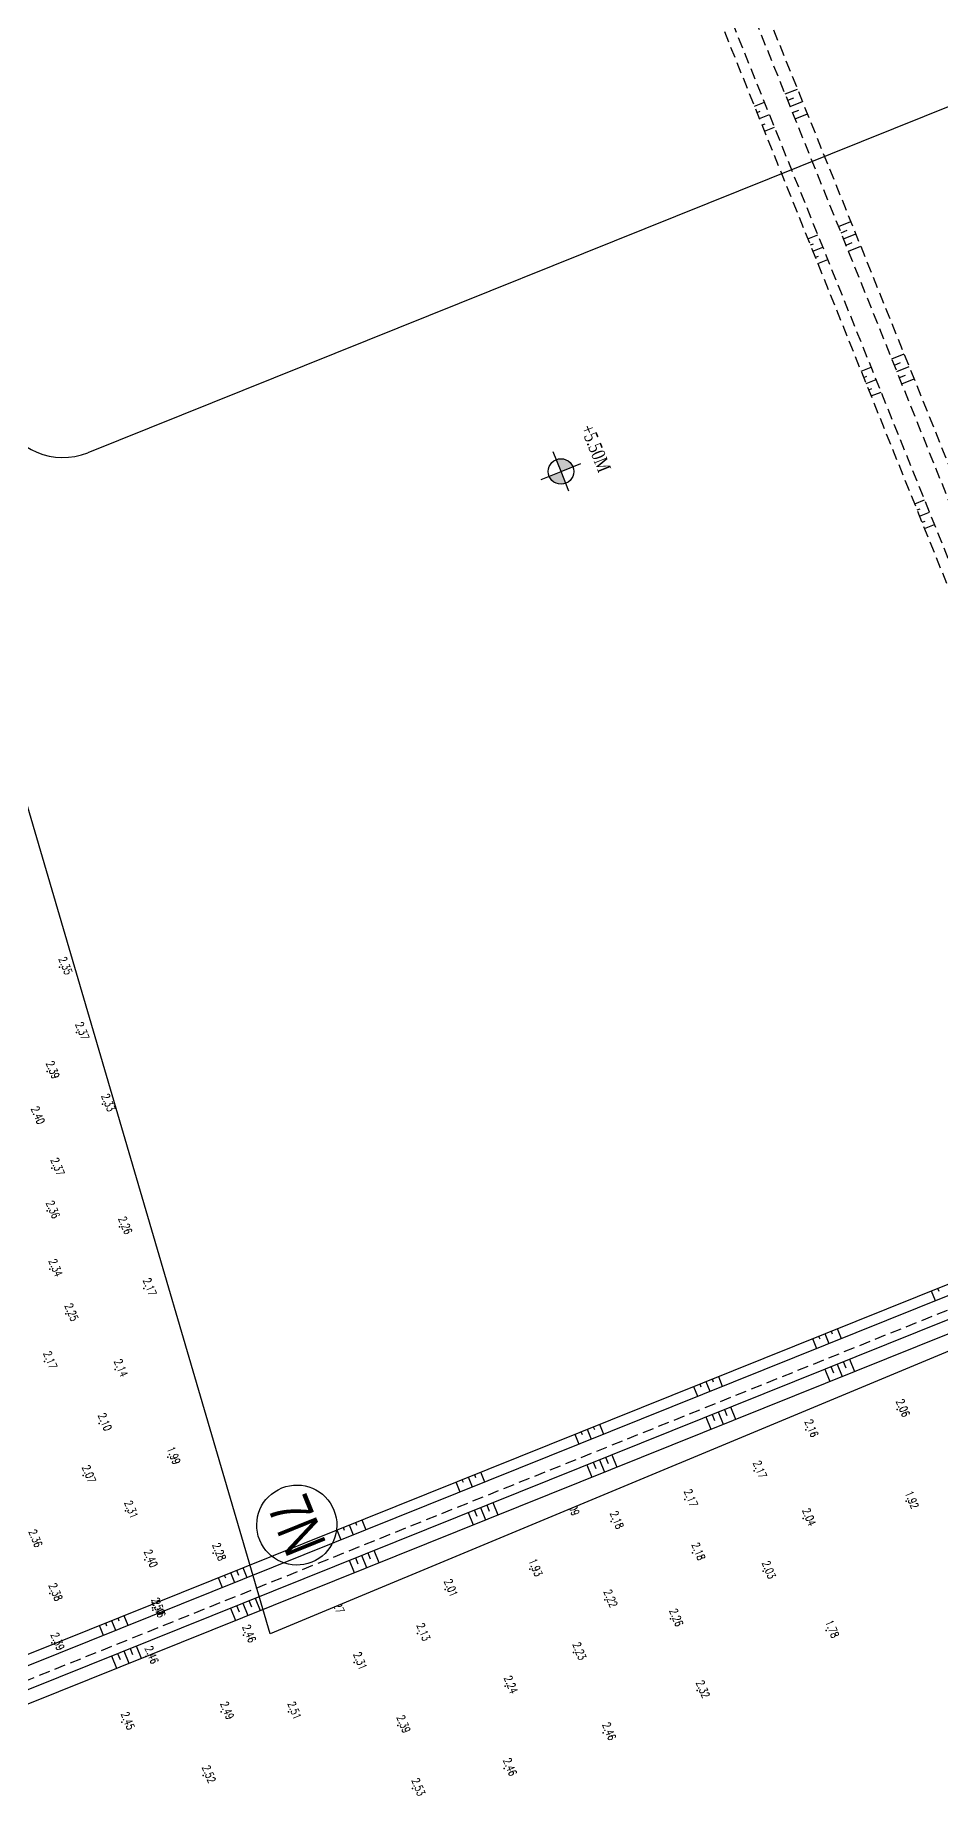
# Model space of a CAD drawing. Header units: millimetres. Extents: x 405522 to 410309, y 2303080 to 2310223.
# Drawn here: x 407481.1 to 407684.7, y 2306185.5 to 2306581.4 of the extents above; entities that cross this region are included whole.
import ezdxf
from ezdxf.enums import TextEntityAlignment as Align
from ezdxf.xclip import XClip

# ---------------------------------------------------------------- set-up
doc = ezdxf.new("R2010")
doc.units = ezdxf.units.MM
doc.header["$LTSCALE"] = 10
doc.header["$MEASUREMENT"] = 0
doc.header["$XCLIPFRAME"] = 0
doc.linetypes.add('HIDDEN', pattern=[0.375, 0.25, -0.125])
doc.layers.get('0').update_dxf_attribs({"linetype": 'CONTINUOUS'})
doc.layers.get('Defpoints').update_dxf_attribs({"linetype": 'CONTINUOUS'})
for name, color, linetype in [('caodo', 7, 'CONTINUOUS'), ('DIM', 4, 'CONTINUOUS'), ('DLINE', 4, 'CONTINUOUS'), ('Hatch', 8, 'CONTINUOUS'), ('Ke', 3, 'CONTINUOUS'), ('Line', 136, 'CONTINUOUS'), ('mois', 3, 'CONTINUOUS'), ('text', 7, 'CONTINUOUS'), ('w', 8, 'CONTINUOUS')]:
    doc.layers.add(name, color=color, linetype=linetype)
doc.styles.add('1', font='VHAVAN_2.TTF')
doc.styles.add('Dien', font='simplex.shx', dxfattribs={"width": 0.75})
doc.styles.add('TextH', font='vntimeh.shx', dxfattribs={"width": 0.75})
doc.styles.add('txt', font='romans.shx', dxfattribs={"height": 0.2})
doc.dimstyles.new('D2', dxfattribs={"dimscale": 2, "dimtxt": 1.8, "dimasz": 1.5, "dimexe": 1.5, "dimexo": 2, "dimgap": 1, "dimtad": 1, "dimdec": 1, "dimdsep": 46, "dimtxsty": 'TextH', "dimcen": 2.5, "dimclrd": 4, "dimclre": 4, "dimclrt": 7, "dimadec": 1, "dimazin": 2, "dimtfac": 1, "dimtdec": 1, "dimtmove": 1, "dimatfit": 0, "dimfxl": 0.25, "dimtolj": 1, "dimtzin": 0, "dimlwd": -1, "dimlwe": -1, "dimarcsym": 0})
doc.dimstyles.new('D6.7', dxfattribs={"dimscale": 6.7, "dimtxt": 1.5, "dimasz": 2, "dimexe": 1.5, "dimexo": 0.5, "dimgap": 1, "dimtad": 1, "dimdec": 0, "dimdsep": 46, "dimtxsty": 'Dien', "dimcen": 1, "dimclrd": 256, "dimclre": 256, "dimclrt": 7, "dimaunit": 1, "dimadec": 3, "dimazin": 0, "dimtfac": 1, "dimtdec": 0, "dimtmove": 1, "dimatfit": 0, "dimfxl": 1, "dimtolj": 1, "dimtzin": 0, "dimlwe": -1, "dimarcsym": 0})

# ---------------------------------------------------------------- blocks, each defined once
blk = doc.blocks.new('*D3')
at = {"layer": 'Defpoints', "color": 0, "linetype": 'Continuous'}
for p in [(407836.8043944833, 2306277.351620513), (407854.0337361633, 2306234.533200571), (407115.9648304656, 2305987.299088136)]:
    blk.add_point(p, dxfattribs=at)
at = {"layer": 'DIM', "linetype": 'Continuous'}
for p, q in [((407838.0549311792, 2306274.243782362), (407857.7853462504, 2306225.209686118)), ((407117.2153671613, 2305984.191249985), (407136.9457822988, 2305935.157153577))]:
    blk.add_line(p, q, dxfattribs=at)
at = {"layer": 'DIM', "linetype": 'Continuous', "lineweight": -2}
blk.add_line((407145.6255248156, 2305949.482814812), (407841.6023835596, 2306229.531053788), dxfattribs=at)
at = {"layer": 'DIM', "linetype": 'Continuous'}
for points in [[(407840.7686924291, 2306231.602945889), (407842.4360746901, 2306227.459161687), (407854.0337361633, 2306234.533200571)], [(407144.7918336851, 2305951.554706913), (407146.4592159461, 2305947.410922711), (407133.1941722117, 2305944.480668029)]]:
    blk.add_solid(points, dxfattribs=at)
at = {"layer": 'DIM', "color": 7, "linetype": 'Continuous', "insert": (407489.2370757526, 2306100.384367829), "char_height": 10.05, "attachment_point": 5, "rotation": 21.918943909939344, "style": 'Dien'}
blk.add_mtext('\\A1;777', dxfattribs=at)
blk = doc.blocks.new('*D6')
at = {"layer": 'Defpoints', "color": 0, "linetype": 'Continuous'}
for p in [(408519.4833505661, 2306591.769921404), (407115.9648304658, 2305987.299088136), (407150.70168588, 2305900.970934093)]:
    blk.add_point(p, dxfattribs=at)
at = {"layer": 'DIM', "linetype": 'Continuous'}
for p, q in [((408520.7338872618, 2306588.662083253), (408571.7275641989, 2306461.932419749)), ((407117.2153671616, 2305984.191249985), (407154.4532959671, 2305891.64741964))]:
    blk.add_line(p, q, dxfattribs=at)
at = {"layer": 'DIM', "linetype": 'Continuous', "lineweight": -2}
blk.add_line((408555.5446015078, 2306466.253787419), (407163.1330384839, 2305905.973080876), dxfattribs=at)
at = {"layer": 'DIM', "linetype": 'Continuous'}
for points in [[(408554.7109103773, 2306468.32567952), (408556.3782926383, 2306464.181895318), (408567.9759541118, 2306471.255934202)], [(407162.2993473534, 2305908.044972977), (407163.9667296144, 2305903.901188775), (407150.70168588, 2305900.970934093)]]:
    blk.add_solid(points, dxfattribs=at)
at = {"layer": 'DIM', "color": 7, "linetype": 'Continuous', "insert": (407854.9619415608, 2306196.990867676), "char_height": 10.05, "attachment_point": 5, "rotation": 21.918943909939344, "style": 'Dien'}
blk.add_mtext('\\A1;1528', dxfattribs=at)
blk = doc.blocks.new('kh_truc_thep')
at = {"color": 6}
blk.add_circle((0, -3), 3.000000000001425, dxfattribs=at)
at = {"color": 7, "style": '1', "width": 0.8}
blk.add_attdef('KH_TRUC', text='', height=3.000000000001425, dxfattribs=at).set_placement((0, -3), align=Align.MIDDLE)
blk = doc.blocks.new('20')
at = {"layer": 'caodo', "color": 8, "linetype": 'Continuous'}
for p in [(-120.9499999999534, -936.6599999996834, 0.03000000000000025), (-117.179999999993, -951.3300000000745, 0.05000000000000027), (-123.7799999999697, -960.089999999851, 0.07000000000000028), (-111.320000000007, -967.4399999999441, 0.01000000000000023), (-122.6999999999534, -981.8500000000931, 0.05000000000000027), (-123.7599999999511, -991.4899999997579, 0.04000000000000004), (-107.4899999999907, -995.0600000000559, -0.05999999999999961), (-123.1599999999744, -1004.589999999851, 0.02000000000000002), (-102, -1008.909999999683, -0.1499999999999999), (-119.5799999999581, -1014.600000000093, -0.06999999999999984), (-124.359999999986, -1025.350000000093, -0.1499999999999999), (-108.4599999999627, -1027.119999999646, -0.1799999999999997), (67.30000000004657, -1036.119999999646, -0.2599999999999998), (-112.0799999999581, -1039.279999999795, -0.2199999999999998), (46.76000000000931, -1040.679999999702, -0.1599999999999997), (-96.60999999998603, -1046.830000000075, -0.3299999999999998), (-115.6599999999744, -1050.979999999981, -0.25), (35.15000000002328, -1049.969999999739, -0.1499999999999999), (19.61000000004424, -1056.389999999665, -0.1499999999999999), (69.30999999999767, -1056.790000000037, -0.3999999999999999), (-106.1699999999837, -1058.949999999721, -0.009999999999999787), (46.19000000000233, -1060.669999999925, -0.2799999999999998), (3, -1061.310000000056, -0.1399999999999997), (-86.39999999996508, -1068.469999999739, -0.03999999999999959), (21.32000000000698, -1068.389999999665, -0.1399999999999997), (-101.7599999999511, -1069.979999999981, 0.08000000000000007), (-15.27999999996973, -1072.020000000019, -0.3899999999999999), (37.1600000000326, -1072.529999999795, -0.2899999999999996), (-34.28999999997905, -1076.589999999851, -0.3099999999999996), (-123.1599999999744, -1077.520000000019, 0.06000000000000005), (-100.0999999999767, -1080.759999999776, 0.1800000000000002), (1.600000000034925, -1078.949999999721, -0.09999999999999964), (-100.0099999999511, -1081.279999999795, 0.1400000000000001), (16.36000000004424, -1083.239999999758, -0.05999999999999961), (-122.7099999999627, -1088.639999999665, 0.07000000000000028), (-79.64999999996508, -1086.879999999888, 0.1400000000000001), (-40.48999999999069, -1086.509999999776, -0.1899999999999999), (51.36999999999534, -1085.819999999832, -0.5399999999999998), (-101.5599999999977, -1091.659999999683, 0.1400000000000001), (-5.419999999983702, -1090.799999999814, -0.08999999999999986), (-54.71999999997206, -1093.020000000019, -0.009999999999999787), (-20.82999999995809, -1098.35999999987, -0.07999999999999963), (22.34000000002561, -1099.379999999888), (-84.59999999997672, -1104.159999999683, 0.1700000000000004), (-69.48999999999069, -1104.149999999907, 0.1900000000000004), (-106.929999999993, -1106.479999999981, 0.1300000000000003), (-44.94999999995343, -1107.219999999739, 0.07000000000000028), (1.260000000009313, -1108.850000000093, 0.1400000000000001), (-88.69000000000233, -1118.469999999739, 0.2000000000000002), (-21.01999999996042, -1116.869999999646, 0.1400000000000001), (-41.61999999999534, -1121.379999999888, 0.2100000000000004)]:
    blk.add_point(p, dxfattribs=at)
at = {"layer": 'caodo', "color": 8, "linetype": 'Continuous', "style": 'txt', "width": 0.75}
for s, p in [('2.35', (-120.4499999999534, -936.6599999996834, 0.03000000000000025)), ('2.37', (-116.679999999993, -951.3300000000745, 0.05000000000000027)), ('2.39', (-123.2799999999697, -960.089999999851, 0.07000000000000028)), ('2.33', (-110.820000000007, -967.4399999999441, 0.01000000000000023)), ('2.40', (-126.6399999999558, -970.2999999998137, 0.08000000000000007)), ('2.37', (-122.1999999999534, -981.8500000000931, 0.05000000000000027)), ('2.36', (-123.2589999999618, -991.4899999997579, 0.04000000000000004)), ('2.26', (-106.9899999999907, -995.0600000000559, -0.05999999999999961)), ('2.34', (-122.6599999999744, -1004.589999999851, 0.02000000000000002)), ('2.17', (-101.5, -1008.909999999683, -0.1499999999999999)), ('2.25', (-119.0799999999581, -1014.600000000093, -0.06999999999999984)), ('2.17', (-123.859999999986, -1025.350000000093, -0.1499999999999999)), ('2.14', (-107.9599999999627, -1027.119999999646, -0.1799999999999997)), ('2.02', (-89.94000000000233, -1027.119999999646, -0.2999999999999998)), ('2.10', (-111.5799999999581, -1039.279999999795, -0.2199999999999998)), ('2.06', (67.80000000004657, -1036.119999999646, -0.2599999999999998)), ('2.16', (47.26000000000931, -1040.679999999702, -0.1599999999999997)), ('1.99', (-96.10999999998603, -1046.830000000075, -0.3299999999999998)), ('2.07', (-115.1599999999744, -1050.979999999981, -0.25)), ('2.24', (7, -1050.629999999888, -0.07999999999999963)), ('2.17', (35.65000000002328, -1049.969999999739, -0.1499999999999999)), ('2.31', (-105.6699999999837, -1058.949999999721, -0.009999999999999787)), ('2.09', (-6.429999999993015, -1058.339999999851, -0.23)), ('2.17', (20.11000000004424, -1056.389999999665, -0.1499999999999999)), ('1.92', (69.80999999999767, -1056.790000000037, -0.3999999999999999)), ('2.18', (3.5, -1061.310000000056, -0.1399999999999997)), ('2.04', (46.69000000000233, -1060.669999999925, -0.2799999999999998)), ('2.36', (-127.1889999999548, -1065.449999999721, 0.04000000000000004)), ('2.40', (-101.2599999999511, -1069.979999999981, 0.08000000000000007)), ('2.28', (-85.89999999996508, -1068.469999999739, -0.03999999999999959)), ('2.18', (21.82000000000698, -1068.389999999665, -0.1399999999999997)), ('1.93', (-14.77999999996973, -1072.020000000019, -0.3899999999999999)), ('2.03', (37.6600000000326, -1072.529999999795, -0.2899999999999996)), ('2.38', (-122.6599999999744, -1077.520000000019, 0.06000000000000005)), ('2.01', (-33.78999999997905, -1076.589999999851, -0.3099999999999996)), ('2.22', (2.100000000034925, -1078.949999999721, -0.09999999999999964)), ('2.50', (-99.59999999997672, -1080.759999999776, 0.1800000000000002)), ('2.46', (-99.5099999999511, -1081.279999999795, 0.1400000000000001)), ('2.27', (-59.30999999999767, -1080.330000000075, -0.04999999999999982)), ('2.26', (16.86000000004424, -1083.239999999758, -0.05999999999999961)), ('2.46', (-79.14999999996508, -1086.879999999888, 0.1400000000000001)), ('2.13', (-39.98999999999069, -1086.509999999776, -0.1899999999999999)), ('1.78', (51.86999999999534, -1085.819999999832, -0.5399999999999998)), ('2.39', (-122.2099999999627, -1088.639999999665, 0.07000000000000028)), ('2.23', (-4.919999999983702, -1090.799999999814, -0.08999999999999986)), ('2.46', (-101.0599999999977, -1091.659999999683, 0.1400000000000001)), ('2.31', (-54.21999999997206, -1093.020000000019, -0.009999999999999787)), ('2.24', (-20.32999999995809, -1098.35999999987, -0.07999999999999963)), ('2.32', (22.84000000002561, -1099.379999999888)), ('2.45', (-106.429999999993, -1106.479999999981, 0.1300000000000003)), ('2.49', (-84.09999999997672, -1104.159999999683, 0.1700000000000004)), ('2.51', (-68.98999999999069, -1104.149999999907, 0.1900000000000004)), ('2.39', (-44.44999999995343, -1107.219999999739, 0.07000000000000028)), ('2.46', (1.760000000009313, -1108.850000000093, 0.1400000000000001)), ('2.52', (-88.19000000000233, -1118.469999999739, 0.2000000000000002)), ('2.46', (-20.51999999996042, -1116.869999999646, 0.1400000000000001)), ('2.53', (-41.11999999999534, -1121.379999999888, 0.2100000000000004))]:
    blk.add_text(s, height=1.8, rotation=292, dxfattribs=at).set_placement(p, align=Align.CENTER)
blk = doc.blocks.new('b')
at = {"layer": 'DLINE'}
h = blk.add_hatch(color=256, dxfattribs=at)
h.paths.add_polyline_path([(0, 1.6875, 0.4142135623730951), (-1.6875, 0), (0, 0)])
h.paths.add_polyline_path([(1.6875, 0), (0, 0), (0, -1.6875, 0.4142135623730951)])
for points in [[(0, -2.8125), (0, 0), (0, 2.8125)], [(2.8125, 0), (0, 0), (-2.8125, 0)]]:
    blk.add_lwpolyline(points, dxfattribs=at)
blk.add_circle((0, 0), 1.6875, dxfattribs=at)
blk = doc.blocks.new('*D50')
at = {"layer": 'Defpoints', "color": 0, "linetype": 'Continuous'}
for p in [(407494.8178337204, 2306933.309085853), (408995.3520388365, 2306821.495770998), (407742.6375637423, 2306317.426609878)]:
    blk.add_point(p, dxfattribs=at)
at = {"layer": 'Hatch', "color": 4, "linetype": 'Continuous'}
for p, q in [((407498.5286852607, 2306934.802263956), (408750.3154474698, 2307438.498130549)), ((408748.6521923915, 2307434.595108317), (408994.2321552596, 2306824.278909653)), ((407746.3484152827, 2306318.919787981), (408998.1351774918, 2306822.615654575))]:
    blk.add_line(p, q, dxfattribs=at)
for points in [[(408749.1160488341, 2307434.78175558), (408748.1883359491, 2307434.408461054), (408747.5323088145, 2307437.378246972)], [(408994.6960117022, 2306824.465556916), (408993.7682988172, 2306824.092262391), (408995.3520388365, 2306821.495770998)]]:
    blk.add_solid(points, dxfattribs=at)
at = {"layer": 'Hatch', "color": 7, "linetype": 'Continuous', "insert": (408874.9674827893, 2307130.855528183), "char_height": 3.6, "attachment_point": 5, "rotation": 291.9189432683233, "style": 'TextH'}
blk.add_mtext('\\A1;663.9', dxfattribs=at)
blk = doc.blocks.new('*D51')
at = {"layer": 'Defpoints', "color": 0, "linetype": 'Continuous'}
for p in [(407800.2481194643, 2306340.073479452), (407088.9799997695, 2306054.363999907), (407229.9520651994, 2305703.416820739)]:
    blk.add_point(p, dxfattribs=at)
at = {"layer": 'Hatch', "color": 4, "linetype": 'Continuous'}
for p, q in [((407801.739089063, 2306336.361740014), (407942.3384120931, 2305986.342495706)), ((407090.4709693682, 2306050.652260469), (407231.0702923984, 2305700.633016161)), ((407938.4363803156, 2305988.008073085), (407232.7358697781, 2305704.535047939))]:
    blk.add_line(p, q, dxfattribs=at)
for points in [[(407938.2500091158, 2305988.472040515), (407938.6227515155, 2305987.544105656), (407941.220184894, 2305989.126300284)], [(407232.5494985783, 2305704.999015369), (407232.922240978, 2305704.071080509), (407229.9520651994, 2305703.416820739)]]:
    blk.add_solid(points, dxfattribs=at)
at = {"layer": 'Hatch', "color": 7, "linetype": 'Continuous', "insert": (407584.1697039279, 2305849.797712978), "char_height": 3.6, "attachment_point": 5, "rotation": 21.88484791204214, "style": 'TextH'}
blk.add_mtext('\\A1;766.5', dxfattribs=at)
blk = doc.blocks.new('*D53')
at = {"layer": 'Defpoints', "color": 0, "linetype": 'Continuous'}
for p in [(407800.2481194643, 2306340.073479452), (407088.9800000476, 2306054.363999872), (407189.0017923999, 2305805.361718773)]:
    blk.add_point(p, dxfattribs=at)
at = {"layer": 'Hatch', "color": 4, "linetype": 'Continuous'}
for p, q in [((407801.7390890637, 2306336.361740015), (407901.3881390162, 2306088.287393774)), ((407897.4861072381, 2306089.952971153), (407191.7855969782, 2305806.479945973)), ((407090.4709696471, 2306050.652260435), (407190.1200195996, 2305802.577914195))]:
    blk.add_line(p, q, dxfattribs=at)
for points in [[(407897.2997360382, 2306090.416938583), (407897.6724784381, 2306089.489003723), (407900.2699118166, 2306091.071198353)], [(407191.5992257782, 2305806.943913402), (407191.9719681782, 2305806.015978543), (407189.0017923999, 2305805.361718773)]]:
    blk.add_solid(points, dxfattribs=at)
at = {"layer": 'Hatch', "color": 7, "linetype": 'Continuous', "insert": (407543.2194309888, 2305951.742611029), "char_height": 3.6, "attachment_point": 5, "rotation": 21.88484792220215, "style": 'TextH'}
blk.add_mtext('\\A1;766.5', dxfattribs=at)
blk = doc.blocks.new('*D54')
at = {"layer": 'Defpoints', "color": 0, "linetype": 'Continuous'}
for p in [(408495.702231348, 2307336.046476312), (407494.8178337205, 2306933.309085852), (407742.6375637423, 2306317.426609878)]:
    blk.add_point(p, dxfattribs=at)
at = {"layer": 'Hatch', "color": 4, "linetype": 'Continuous'}
for p, q in [((407498.5286852608, 2306934.802263955), (408498.4853700032, 2307337.166359888)), ((408742.402077793, 2306722.947138993), (408496.822114925, 2307333.263337656)), ((407746.3484152827, 2306318.919787981), (408746.305100025, 2306721.283883914))]:
    blk.add_line(p, q, dxfattribs=at)
for points in [[(408497.2859713676, 2307333.449984919), (408496.3582584824, 2307333.076690394), (408495.702231348, 2307336.046476312)], [(408742.8659342356, 2306723.133786255), (408741.9382213504, 2306722.76049173), (408743.5219613699, 2306720.164000337)]]:
    blk.add_solid(points, dxfattribs=at)
at = {"layer": 'Hatch', "color": 7, "linetype": 'Continuous', "insert": (408623.1374053225, 2307029.523757522), "char_height": 3.6, "attachment_point": 5, "rotation": 291.91894326831857, "style": 'TextH'}
blk.add_mtext('\\A1;663.9', dxfattribs=at)

msp = doc.modelspace()

# ---------------------------------------------------------------- linework, layer by layer
at = {"layer": 'Ke', "color": 8, "linetype": 'HIDDEN'}
for p, q in [((407747.4868553103, 2306325.198641723), (407571.2903087816, 2306763.082913055)), ((407750.2699939533, 2306326.31852533), (407576.8358269915, 2306757.337721339)), ((407740.6217799903, 2306322.436262159), (407567.1876130295, 2306753.455458166)), ((407743.744147219, 2306321.105783812), (407568.5182170554, 2306756.577875972))]:
    msp.add_line(p, q, dxfattribs=at)
at = {"layer": 'Ke', "color": 8, "linetype": 'Continuous'}
for p, q in [((407649.6967903854, 2306568.226851794), (407652.4799290286, 2306569.3467354)), ((407650.2567321887, 2306566.835282471), (407651.6483015103, 2306567.395224275)), ((407642.8317150661, 2306565.464472228), (407645.0582259805, 2306566.360379113)), ((407643.3916568693, 2306564.072902906), (407644.041055886, 2306564.334209081)), ((407643.9515986731, 2306562.681333585), (407646.1781095875, 2306563.577240471)), ((407650.8166739926, 2306565.44371315), (407653.5998126356, 2306566.563596757)), ((407651.3766157964, 2306564.052143828), (407652.7681851179, 2306564.612085632)), ((407651.9365576002, 2306562.660574507), (407654.7196962432, 2306563.780458114)), ((407644.5115404769, 2306561.289764263), (407645.1609394936, 2306561.551070439)), ((407645.0714822807, 2306559.898194942), (407647.297993195, 2306560.794101828)), ((407661.6872120224, 2306538.428214165), (407664.4703506656, 2306539.548097772)), ((407654.8221367031, 2306535.665834599), (407657.0486476174, 2306536.561741484)), ((407662.2471538258, 2306537.036644842), (407663.6387231473, 2306537.596586647)), ((407662.8070956296, 2306535.645075521), (407665.5902342726, 2306536.764959129)), ((407655.3820785063, 2306534.274265278), (407656.031477523, 2306534.535571453)), ((407655.9420203101, 2306532.882695956), (407658.1685312244, 2306533.778602842)), ((407656.501962114, 2306531.491126635), (407657.1513611306, 2306531.75243281)), ((407663.3670374334, 2306534.253506199), (407664.7586067549, 2306534.813448003)), ((407663.9269792372, 2306532.861936878), (407666.7101178802, 2306533.981820486)), ((407657.0619039178, 2306530.099557313), (407659.2884148318, 2306530.995464199)), ((407673.6776336591, 2306508.629576536), (407676.4607723024, 2306509.749460143)), ((407674.2375754625, 2306507.238007213), (407675.6291447841, 2306507.797949017)), ((407666.8125583399, 2306505.86719697), (407669.0390692543, 2306506.763103855)), ((407667.3725001431, 2306504.475627649), (407668.0218991598, 2306504.736933824)), ((407667.9324419469, 2306503.084058327), (407670.1589528613, 2306503.979965213)), ((407674.7975172663, 2306505.846437892), (407677.5806559093, 2306506.9663215)), ((407675.3574590701, 2306504.45486857), (407676.7490283917, 2306505.014810374)), ((407675.9174008739, 2306503.063299249), (407678.7005395169, 2306504.183182857)), ((407668.4923837507, 2306501.692489006), (407669.1417827673, 2306501.953795181)), ((407669.0523255545, 2306500.300919684), (407671.2788364688, 2306501.19682657)), ((407678.8029800145, 2306476.068559356), (407681.0294908913, 2306476.964466226)), ((407679.3629218178, 2306474.676990035), (407680.0123208344, 2306474.93829621)), ((407679.9228636216, 2306473.285420713), (407682.1493744983, 2306474.181327584)), ((407680.4828054254, 2306471.893851392), (407681.132204442, 2306472.155157567)), ((407681.0427472292, 2306470.50228207), (407683.2692581057, 2306471.398188941)), ((407551.7277776635, 2306246.427683257), (407552.6275873847, 2306244.191473003)), ((407553.119346985, 2306246.987625061), (407553.38065316, 2306246.338226044)), ((407554.510916307, 2306247.547566864), (407555.4106628094, 2306245.311513717)), ((407548.9446390205, 2306245.307799649), (407549.8445119589, 2306243.071432288)), ((407550.336208342, 2306245.867741453), (407550.5975145175, 2306245.218342436)), ((407553.0986402753, 2306239.002687207), (407553.6585820789, 2306237.611117886)), ((407554.4902095968, 2306239.562629011), (407555.610093204, 2306236.779490368)), ((407555.8817789183, 2306240.122570815), (407556.4417207224, 2306238.731001494)), ((407557.2733482412, 2306240.682512619), (407558.393231847, 2306237.899373975)), ((407522.229042915, 2306234.545669206), (407523.1252743152, 2306232.318351808)), ((407523.6206122365, 2306235.10561101), (407523.881918412, 2306234.456211993)), ((407525.012181558, 2306235.665552814), (407525.9083497407, 2306233.438392523)), ((407526.4037508795, 2306236.225494618), (407526.8518191663, 2306235.111953749)), ((407527.7953202015, 2306236.785436421), (407528.6914251651, 2306234.558433238)), ((407551.7070709533, 2306238.442745404), (407552.8269545609, 2306235.659606761)), ((407524.9914748478, 2306227.680614961), (407526.1113584554, 2306224.897476318)), ((407526.3830441698, 2306228.240556764), (407526.9429859734, 2306226.848987443)), ((407527.7746134913, 2306228.800498568), (407528.8944970985, 2306226.017359925)), ((407529.1661828128, 2306229.360440372), (407529.7261246169, 2306227.968871051)), ((407530.5577521357, 2306229.920382176), (407531.6776357415, 2306227.137243532)), ((407495.5049498864, 2306223.804655346), (407496.4060366711, 2306221.56527133)), ((407496.8965192079, 2306224.36459715), (407497.1578253834, 2306223.715198133)), ((407498.2880885294, 2306224.924538953), (407499.1891120969, 2306222.685312045)), ((407499.6796578509, 2306225.484480757), (407499.940964026, 2306224.83508174)), ((407501.0712271729, 2306226.04442256), (407501.9721875212, 2306223.805352759)), ((407503.8336591072, 2306219.179368315), (407504.9535427129, 2306216.396229672)), ((407498.2673818193, 2306216.939601101), (407499.3872654269, 2306214.156462457)), ((407499.6589511412, 2306217.499542904), (407500.2188929448, 2306216.107973583)), ((407501.0505204627, 2306218.059484708), (407502.1704040699, 2306215.276346065)), ((407502.4420897843, 2306218.619426512), (407503.0020315883, 2306217.22785719))]:
    msp.add_line(p, q, dxfattribs=at)
at = {"layer": 'Ke', "color": 7, "linetype": 'Continuous'}
for p, q in [((407092.1118786877, 2306061.445314249), (407740.6217799902, 2306322.436262159)), ((407090.7199326043, 2306058.298063472), (407743.7441472188, 2306321.105783812)), ((407087.8200449304, 2306051.741291019), (407745.6106199008, 2306316.4672194)), ((407086.0801123262, 2306047.807227547), (407746.7305035098, 2306313.684080753)), ((407682.5444687791, 2306299.06415208), (407683.4407001792, 2306296.836834683)), ((407683.9360381006, 2306299.624093884), (407684.1973442761, 2306298.974694867)), ((407659.9999390998, 2306289.990897012), (407660.2612452748, 2306289.341497995)), ((407661.3915084217, 2306290.550838815), (407662.2876133852, 2306288.323835633)), ((407655.8252311352, 2306288.311071601), (407656.7214625351, 2306286.083754203)), ((407657.2168004568, 2306288.871013404), (407657.4781066322, 2306288.221614388)), ((407658.6083697783, 2306289.430955208), (407659.5045379609, 2306287.203794918)), ((407661.3708017116, 2306282.565900963), (407662.4906853187, 2306279.78276232)), ((407662.7623710331, 2306283.125842766), (407663.3223128371, 2306281.734273445)), ((407664.153940356, 2306283.68578457), (407665.2738239617, 2306280.902645926)), ((407630.4975628126, 2306278.117932926), (407630.7588689881, 2306277.468533909)), ((407631.8891321341, 2306278.67787473), (407632.7853003169, 2306276.45071444)), ((407633.2807014556, 2306279.237816534), (407633.5420076306, 2306278.588417517)), ((407634.6722707776, 2306279.797758337), (407635.5683757414, 2306277.570755154)), ((407658.5876630681, 2306281.446017355), (407659.7075466757, 2306278.662878712)), ((407659.9792323901, 2306282.005959159), (407660.5391741936, 2306280.614389837)), ((407629.1059934911, 2306277.557991122), (407630.0022248911, 2306275.330673724)), ((407631.8684254239, 2306270.692936877), (407632.9883090315, 2306267.909798234)), ((407633.2599947459, 2306271.25287868), (407633.8199365495, 2306269.861309359)), ((407634.6515640674, 2306271.812820484), (407635.7714476745, 2306269.029681841)), ((407636.0431333889, 2306272.372762288), (407636.603075193, 2306270.981192966)), ((407637.4347027118, 2306272.932704092), (407638.5545863176, 2306270.149565448)), ((407602.3867558472, 2306266.804910643), (407603.2829872468, 2306264.577593245)), ((407603.7783251687, 2306267.364852446), (407604.0396313442, 2306266.71545343)), ((407605.1698944902, 2306267.92479425), (407606.0660626728, 2306265.69763396)), ((407606.5614638117, 2306268.484736054), (407606.8227699868, 2306267.835337037)), ((407607.9530331337, 2306269.044677857), (407608.8491380973, 2306266.817674675)), ((407581.2307608741, 2306258.299139015), (407582.1299004534, 2306256.064594196)), ((407605.14918778, 2306259.939856397), (407606.2690713877, 2306257.156717754)), ((407606.540757102, 2306260.499798201), (407607.1006989056, 2306259.108228879)), ((407607.9323264235, 2306261.059740005), (407609.0522100307, 2306258.276601362)), ((407609.323895745, 2306261.619681808), (407609.8838375491, 2306260.228112487)), ((407610.7154650679, 2306262.179623612), (407611.8353486737, 2306259.396484968)), ((407575.6644835875, 2306256.059371801), (407576.563749603, 2306253.824512767)), ((407577.0560529091, 2306256.619313605), (407577.3173590846, 2306255.969914588)), ((407578.4476222306, 2306257.179255408), (407579.3468250285, 2306254.944553481)), ((407579.8391915521, 2306257.739197212), (407580.1004977271, 2306257.089798195)), ((407582.6016234854, 2306250.874142967), (407583.1615652894, 2306249.482573645)), ((407583.9931928083, 2306251.43408477), (407585.113076414, 2306248.650946127)), ((407578.4269155204, 2306249.194317556), (407579.546799128, 2306246.411178913)), ((407579.8184848424, 2306249.754259359), (407580.3784266459, 2306248.362690038)), ((407581.2100541639, 2306250.314201163), (407582.329937771, 2306247.53106252))]:
    msp.add_line(p, q, dxfattribs=at)
at = {"layer": 'Line', "color": 152, "linetype": 'Continuous'}
msp.add_line((407687.8039643703, 2306565.943089046), (407492.9842593805, 2306487.551236528), dxfattribs=at)
msp.add_arc((407487.3848413433, 2306501.466929741), 14.99999999911039, 201.9189439099393, 291.9189438981675, dxfattribs=at)
at = {"layer": 'mois', "color": 6, "linetype": 'HIDDEN'}
msp.add_lwpolyline([(406742.662, 2306987.542), (407088.98, 2306054.364), (408088.11, 2306456.461), (407716.705, 2307379.478)], close=True, dxfattribs=at)
at = {"layer": 'w', "linetype": 'Continuous', "flags": 128}
msp.add_lwpolyline([(407920.2768333767, 2306854.966633081), (408077.5352955256, 2306473.325730903), (407988.5775741098, 2306432.553498473), (407947.6135600579, 2306417.488125053), (407889.5433174136, 2306388.453947334), (407877.8597928528, 2306382.596573816), (407867.2097187836, 2306382.004817928), (407845.6963249941, 2306372.602383028), (407838.9503178957, 2306367.133416906), (407841.8401903862, 2306355.854880154), (407840.9095137848, 2306344.752421986), (407836.1315321458, 2306333.525678278), (407824.9302047819, 2306324.564241944), (407811.4738266846, 2306320.442540513), (407796.2312767054, 2306324.518188342), (407784.9484057822, 2306327.596972389), (407779.0804358986, 2306324.102717991), (407533.9142718813, 2306221.912622465), (407446.8367395523, 2306519.086400952)], dxfattribs=at)

# ---------------------------------------------------------------- block references
at = {"layer": 'caodo', "linetype": 'Continuous'}
ref = msp.add_blockref('20', (407607.5599999998, 2307308.49, 2.32), dxfattribs=at)
XClip(ref).set_block_clipping_path([(-1349.6056714252336, -661.9058657553978), (-160.24326352693606, -789.0626177703962), (-158.36999999999534, -682.7400000002235), (-152.55370127764763, -565.1435954412445), (-154.45678520214278, -515.7710593813099), (-164.5656294519431, -479.7079773764126), (-169.84830490715103, -457.46881066821516), (-166.82796598720597, -442.01621566619724), (-126.78273369179806, -389.4443280850537), (-106.05188721581362, -361.8542004311457), (-63.77944376063533, -462.4105278351344), (-33.466447652434, -538.7088304474019), (-26.830958046135493, -536.6440252331086), (-14.194728780596051, -530.2900720490143), (2.873561021173373, -522.7809317391366), (21.779086004185956, -516.4300709003583), (33.49636997265043, -516.3916891841218), (41.83233972010203, -526.5245847343467), (49.38700186560163, -538.8965703272261), (57.58147363178432, -547.8425059784204), (240.7905528639676, -478.5933098080568), (312.71683337684954, -453.523366919253), (469.9752955258009, -835.1642690971494), (381.01757410995197, -875.9365015272051), (340.05356005806243, -891.0018749474548), (281.9833174137748, -920.0360526661389), (270.2997928529512, -925.8934261840768), (259.64971878379583, -926.485182072036), (238.13632499426603, -935.887616972439), (231.39031789585715, -941.3565830942243), (234.28019038640196, -952.6351198460907), (233.34951378498226, -963.7375780143775), (228.57153214595746, -974.9643217222765), (217.37020478205523, -983.9257580563426), (203.91382668475853, -988.0474594873376), (188.67127670557238, -983.9718116582371), (177.38840578240342, -980.8930276110768), (171.5204358987976, -984.3872820092365), (-73.64572811854305, -1086.5773775354028), (-160.72326044749934, -789.4035990480334), (-175.86631778383162, -787.8968891631812), (-1242.6150691517978, -731.501864743419), (-1048.6445017770166, -1275.3187000523321), (-581.3011768160504, -1893.6633556210436), (45.25815080979373, -1711.1176481554285), (672.5305126870517, -1468.653420693241), (1174.462400796474, -665.2848953921348), (720.1397881704615, 463.7992460099049), (-44.86505850660615, 588.3045099438168), (-757.8349164568353, 52.953614375554025)])
at = {"layer": 'DIM', "xscale": 1.699999999892283, "yscale": 1.700000000011642, "zscale": 1.7, "rotation": 291.9189438844821}
msp.add_blockref('b', (407599.3127280255, 2306483.324741215), dxfattribs=at)
at = {"layer": 'Line', "color": 1, "extrusion": (0.01828819611342886, 0.007358832454981592, 0.9998056758529711)}
ref = msp.add_blockref('kh_truc_thep', (1987393.019057092, -1238748.433254413, 24424.4506077473), dxfattribs=dict(at, xscale=2.999999999939281, yscale=2.999999999202934, rotation=90.00000001206222))
ref.add_attrib('KH_TRUC', '7N', dxfattribs={"layer": '0', "color": 7, "extrusion": (0.006097118530146555, 0.002453367923603044, 0.9999784028325117), "height": 9.373380652800739, "rotation": 291.9610149949045, "style": '1', "oblique": 359.9999853142, "width": 0.800138208027694}).set_placement((407532.3522063463, 2306233.313278741, 8142.890062755504), align=Align.MIDDLE)

# ---------------------------------------------------------------- texts
at = {"layer": 'text', "style": 'TextH', "width": 0.75}
msp.add_text('+5.50m', height=3.06, rotation=291.9189438846598, dxfattribs=at).set_placement((407605.0651476351, 2306493.701059966), align=Align.MIDDLE_LEFT)

# ---------------------------------------------------------------- dimensions: what is measured, and where the dimension line sits
at = {"layer": 'DIM', "linetype": 'Continuous'}
for base, p1, p2, picture, middle in [((407150.70168588, 2305900.970934093), (408519.4833505659, 2306591.769921404), (407115.9648304658, 2305987.299088136), '*D6', (407854.9619415608, 2306196.990867676)), ((407854.0337361633, 2306234.533200571), (407115.9648304656, 2305987.299088136), (407836.8043944834, 2306277.351620513), '*D3', (407489.2370757526, 2306100.384367829))]:
    dim = msp.add_linear_dim(base=base, p1=p1, p2=p2, angle=21.91894390993935, dimstyle='D6.7', dxfattribs=at)
    dim.commit()
    dim.dimension.update_dxf_attribs({"geometry": picture, "text_midpoint": middle})
at = {"layer": 'Hatch', "linetype": 'Continuous'}
for p1, p2, distance, picture, middle in [((407494.8178337205, 2306933.309085853), (407742.6375637424, 2306317.426609879), 1350.3256182497087, '*D50', (408874.9674827893, 2307130.855528183)), ((407742.6375637424, 2306317.426609879), (407494.8178337205, 2306933.309085853), -1078.8730152747517, '*D54', (408623.1374053225, 2307029.523757522)), ((407800.2481194641, 2306340.073479452), (407088.9799997697, 2306054.363999907), 378.20238735031955, '*D51', (407584.1697039279, 2305849.797712978)), ((407800.2481194641, 2306340.073479452), (407088.9800000474, 2306054.363999872), 268.3402596293669, '*D53', (407543.2194309888, 2305951.742611029))]:
    dim = msp.add_aligned_dim(p1=p1, p2=p2, distance=distance, dimstyle='D2', dxfattribs=at)
    dim.commit()
    dim.dimension.update_dxf_attribs({"geometry": picture, "text_midpoint": middle})

doc.saveas('drawing.dxf')
